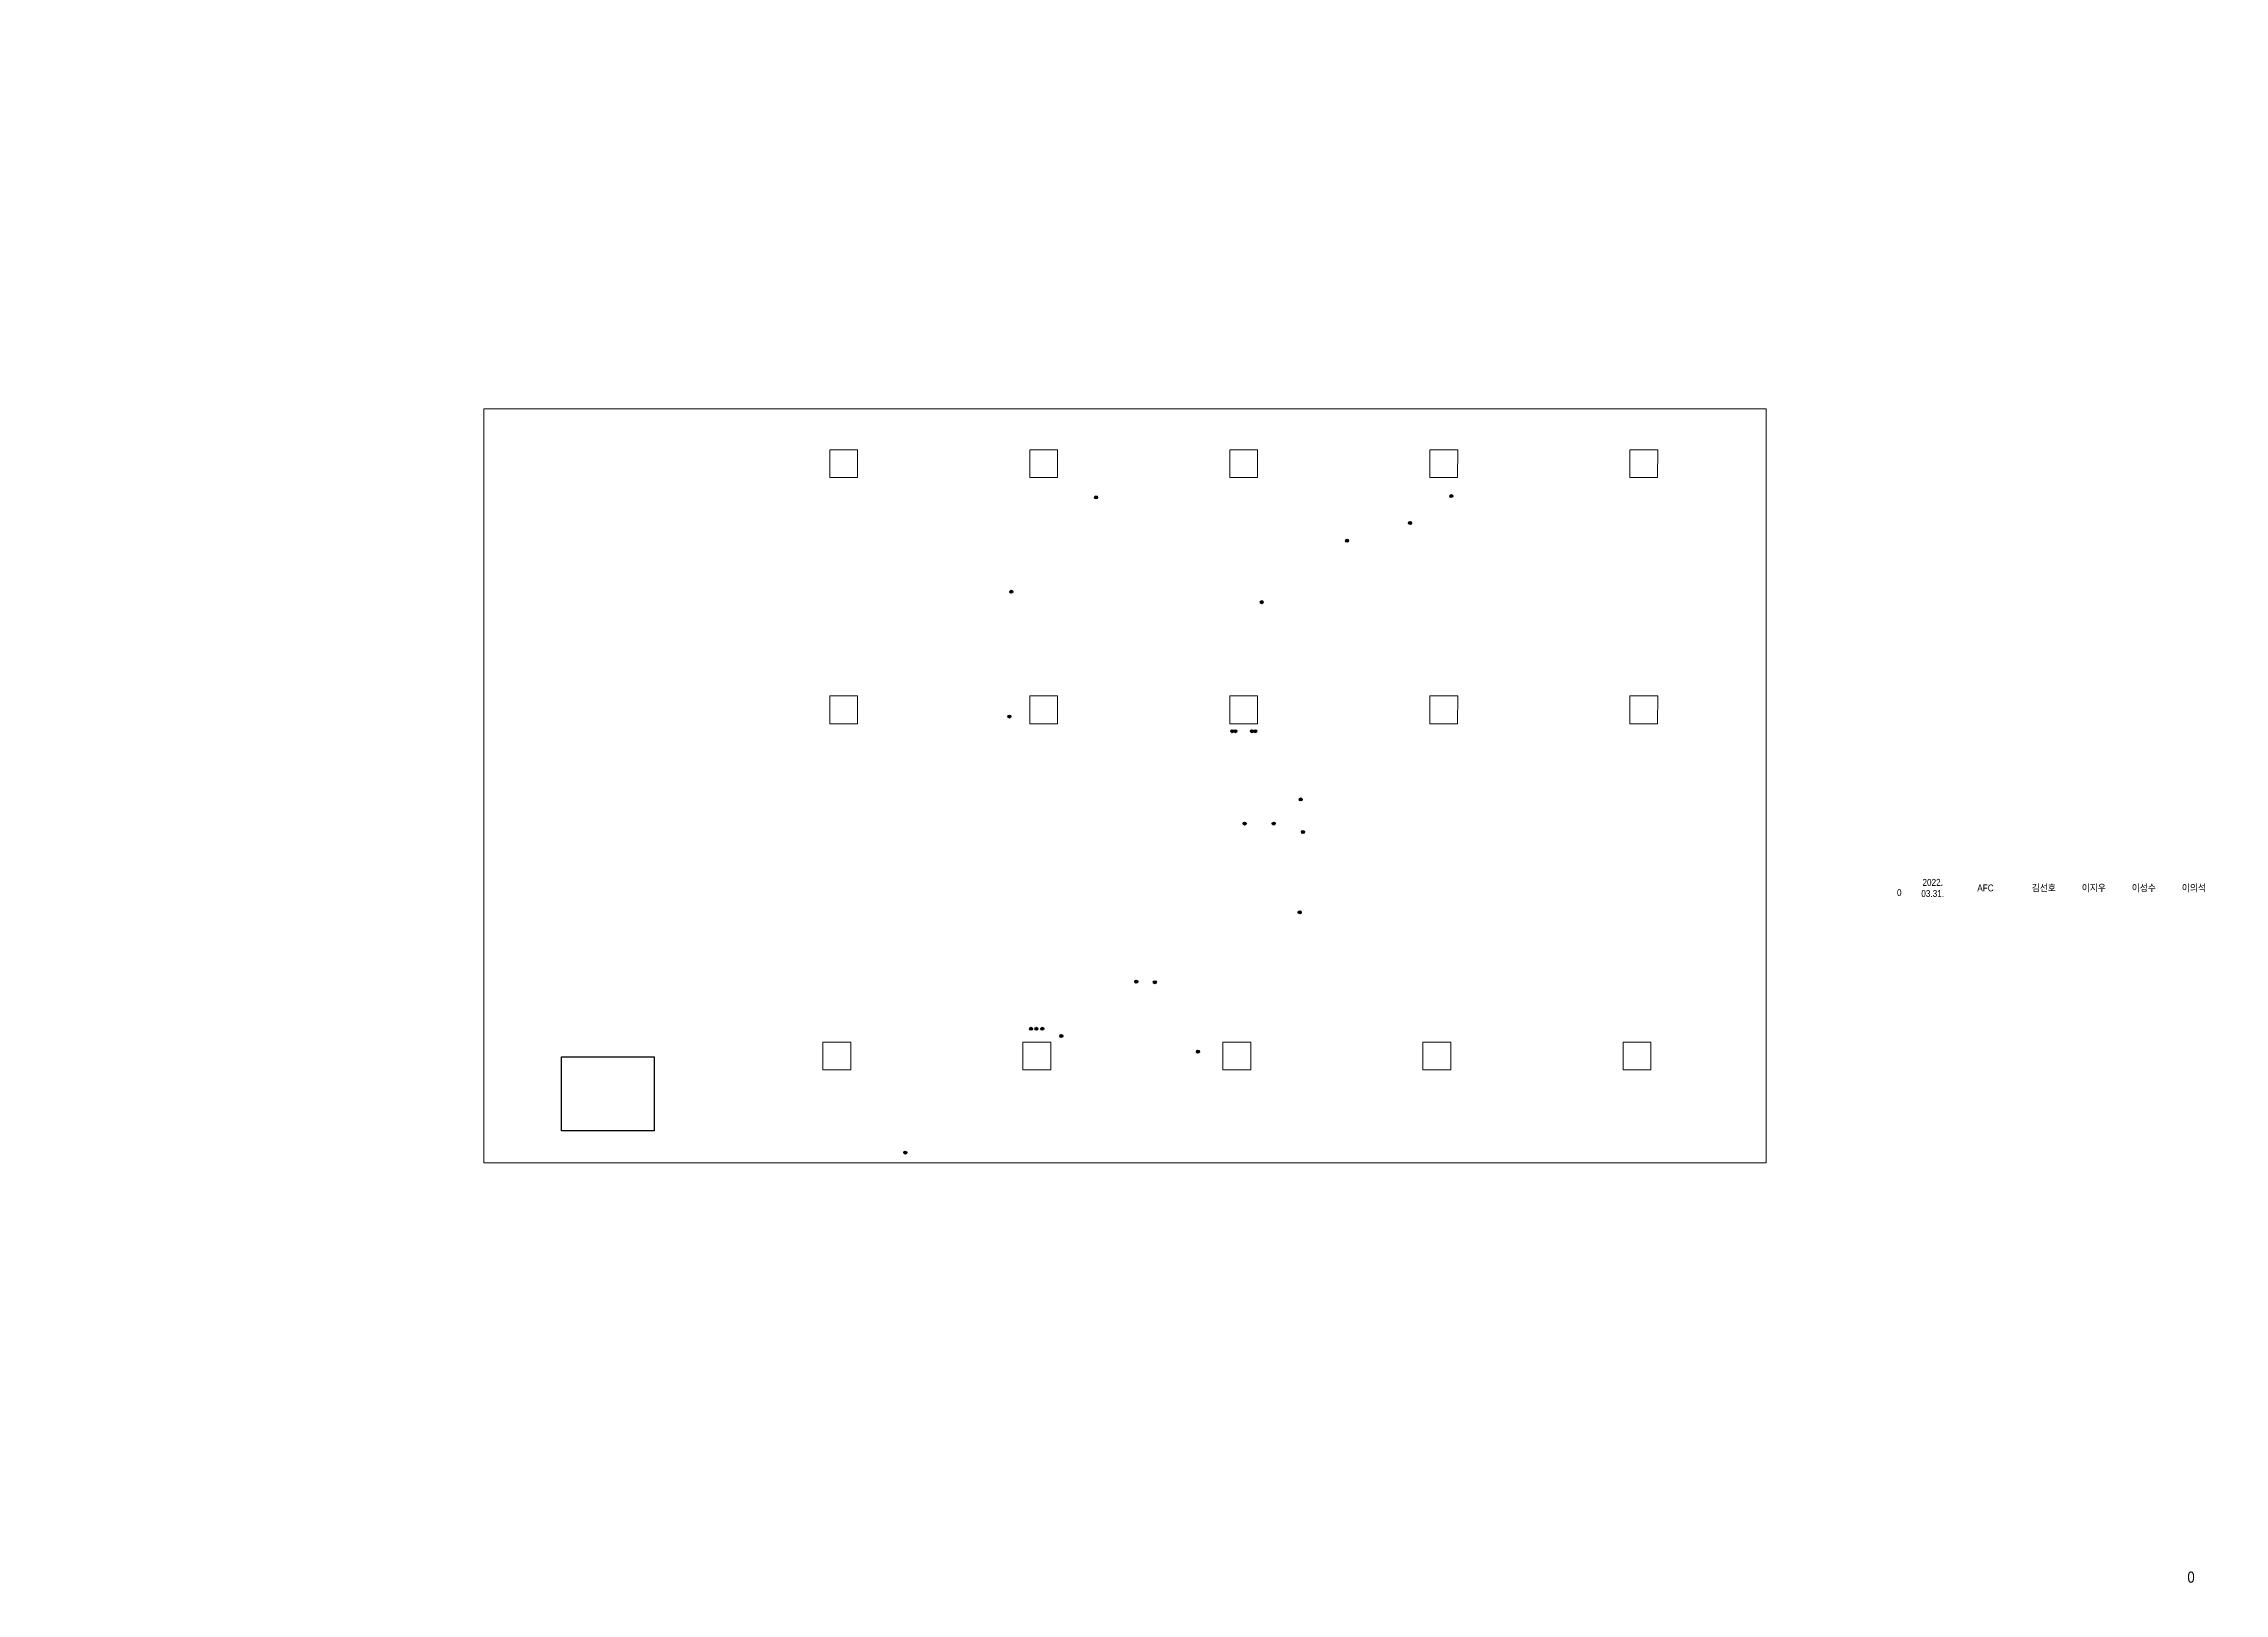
# Paper-space layout '배치1' of a CAD drawing. Header units: millimetres. Extents: x 38 to 823, y 18 to 576.
# The model-space entities are those that its viewports show. They can reach past a viewport. Long polylines and large blocks are cut down to what shows.
import ezdxf
from ezdxf.enums import TextEntityAlignment as Align

# ---------------------------------------------------------------- set-up
doc = ezdxf.new("R2010")
doc.units = ezdxf.units.MM
doc.layers.add('Boundary', color=50, linetype='Continuous', lineweight=0)
doc.layers.add('Obstacle', color=8, linetype='Continuous', lineweight=0)
doc.layers.add('Destination', color=3, linetype='Continuous')
doc.layers.add('instrument2', color=1, linetype='Continuous')
doc.layers.get('0').off()
doc.styles.add('form-1$0$GHS', font='')
doc.styles.add('form-1$0$P3L_A_XREF_SHEET$0$A-XREF SHEET-3$0$FORM_A-PROJECT(PHASE-1)_건축$0$SAMOO', font='')
doc.styles.get('form-1$0$GHS').set_extended_font_data('Dotum')
doc.styles.get('form-1$0$P3L_A_XREF_SHEET$0$A-XREF SHEET-3$0$FORM_A-PROJECT(PHASE-1)_건축$0$SAMOO').set_extended_font_data('DotumChe')

# ---------------------------------------------------------------- blocks, each defined once
blk = doc.blocks.new('form-1$0$samoo logo')
at = {"true_color": 0x1428a0}
h = blk.add_hatch(color=164, dxfattribs=at)
h.dxf.hatch_style = 1
edge = h.paths.add_edge_path()
edge.add_spline(control_points=[(385.52, 91.82), (385.52, 89.39), (385.52, 87.02), (388.73, 87.02)], knot_values=[3, 3, 3, 3, 4, 4, 4, 4], degree=3, periodic=0)
edge.add_spline(control_points=[(388.73, 87.02), (391.94, 87.02), (391.94, 89.39), (391.94, 91.82)], knot_values=[0, 0, 0, 0, 1, 1, 1, 1], degree=3, periodic=0)
edge.add_spline(control_points=[(391.94, 91.82), (391.94, 94.28), (391.94, 96.63), (388.73, 96.63)], knot_values=[1, 1, 1, 1, 2, 2, 2, 2], degree=3, periodic=0)
edge.add_spline(control_points=[(388.73, 96.63), (385.52, 96.63), (385.52, 94.28), (385.52, 91.82)], knot_values=[2, 2, 2, 2, 3, 3, 3, 3], degree=3, periodic=0)
edge = h.paths.add_edge_path(flags=16)
edge.add_spline(control_points=[(388.73, 88.41), (387.64, 88.41), (387.5, 89.44), (387.5, 91.82)], knot_values=[0, 0, 0, 0, 1, 1, 1, 1], degree=3, periodic=0)
edge.add_spline(control_points=[(387.5, 91.82), (387.5, 94.21), (387.64, 95.24), (388.73, 95.24)], knot_values=[1, 1, 1, 1, 2, 2, 2, 2], degree=3, periodic=0)
edge.add_spline(control_points=[(388.73, 95.24), (389.83, 95.24), (389.97, 94.21), (389.97, 91.82)], knot_values=[2, 2, 2, 2, 3, 3, 3, 3], degree=3, periodic=0)
edge.add_spline(control_points=[(389.97, 91.82), (389.97, 89.44), (389.83, 88.41), (388.73, 88.41)], knot_values=[3, 3, 3, 3, 4, 4, 4, 4], degree=3, periodic=0)
edge = h.paths.add_edge_path()
edge.add_spline(control_points=[(393, 91.82), (393, 89.39), (393, 87.02), (396.21, 87.02)], knot_values=[3, 3, 3, 3, 4, 4, 4, 4], degree=3, periodic=0)
edge.add_spline(control_points=[(396.21, 87.02), (399.42, 87.02), (399.42, 89.39), (399.42, 91.82)], knot_values=[0, 0, 0, 0, 1, 1, 1, 1], degree=3, periodic=0)
edge.add_spline(control_points=[(399.42, 91.82), (399.42, 94.28), (399.42, 96.63), (396.21, 96.63)], knot_values=[1, 1, 1, 1, 2, 2, 2, 2], degree=3, periodic=0)
edge.add_spline(control_points=[(396.21, 96.63), (393, 96.63), (393, 94.28), (393, 91.82)], knot_values=[2, 2, 2, 2, 3, 3, 3, 3], degree=3, periodic=0)
edge = h.paths.add_edge_path(flags=16)
edge.add_spline(control_points=[(394.98, 91.82), (394.98, 94.21), (395.12, 95.24), (396.21, 95.24)], knot_values=[1, 1, 1, 1, 2, 2, 2, 2], degree=3, periodic=0)
edge.add_spline(control_points=[(396.21, 95.24), (397.31, 95.24), (397.45, 94.21), (397.45, 91.82)], knot_values=[2, 2, 2, 2, 3, 3, 3, 3], degree=3, periodic=0)
edge.add_spline(control_points=[(397.45, 91.82), (397.45, 89.44), (397.31, 88.41), (396.21, 88.41)], knot_values=[3, 3, 3, 3, 4, 4, 4, 4], degree=3, periodic=0)
edge.add_spline(control_points=[(396.21, 88.41), (395.12, 88.41), (394.98, 89.44), (394.98, 91.82)], knot_values=[0, 0, 0, 0, 1, 1, 1, 1], degree=3, periodic=0)
h.paths.add_polyline_path([(371.73, 96.47), (369.16, 96.47), (366.58, 87.17), (368.5, 87.17), (369.03, 89.23), (371.69, 89.23), (372.2, 87.17), (374.25, 87.17)])
h.paths.add_polyline_path([(369.42, 90.66), (370.31, 94.68), (370.33, 94.68), (371.27, 90.66)], flags=16)
h.paths.add_polyline_path([(376.97, 94.35), (377, 94.35), (378.7, 87.17), (380.56, 87.17), (382.35, 94.35), (382.37, 94.35), (382.37, 87.17), (384.27, 87.17), (384.27, 96.47), (381.24, 96.47), (379.69, 90.15), (379.67, 90.15), (378.21, 96.47), (375.08, 96.47), (375.08, 87.17), (376.97, 87.17)])
edge = h.paths.add_edge_path()
edge.add_line((362.01, 90.04), (360.06, 90.04))
edge.add_arc((364.81, 89.67), 4.76, 175.4796, 189.6937)
edge.add_arc((362.31, 89.22), 2.23, 189.1589, 220.4728)
edge.add_arc((362.19, 89.23), 2.14, 222.9262, 255.5388)
edge.add_arc((362.75, 91.3), 4.29, 255.0865, 270.8586)
edge.add_arc((362.91, 93.58), 6.57, 269.212, 279.7211)
edge.add_arc((363.57, 89.91), 2.83, 279.167, 304.0054)
edge.add_arc((363.98, 89.2), 2.02, 305.6011, 340.7089)
edge.add_arc((362.64, 89.64), 3.43, 341.1117, 361.0829)
edge.add_arc((363.57, 89.76), 2.5, 358.7145, 395.835)
edge.add_arc((362.5, 88.8), 3.93, 38.1556, 60.8724)
edge.add_line((364.42, 92.23), (363.11, 92.96))
edge.add_arc((364.61, 95.55), 2.99, 224.5025, 240.0782, ccw=False)
edge.add_arc((363.27, 94.25), 1.12, 180.2887, 224.7173, ccw=False)
edge.add_arc((363.15, 94.3), 1, 137.2985, 183.221, ccw=False)
edge.add_arc((363.1, 94.2), 1.04, 86.8718, 131.2736, ccw=False)
edge.add_arc((363.21, 94.48), 0.759, 22.2023, 94.3009, ccw=False)
edge.add_arc((362.39, 94.13), 1.65, 6.0141, 22.6528, ccw=False)
edge.add_arc((360.18, 93.86), 3.88, -0.4664, 6.5417, ccw=False)
edge.add_line((364.06, 93.83), (365.95, 93.83))
edge.add_arc((361.15, 94.17), 4.82, 356.0197, 362.6764)
edge.add_arc((362.62, 94.24), 3.34, 2.5963, 12.2217)
edge.add_arc((363.9, 94.56), 2.02, 11.0812, 43.9085)
edge.add_arc((364.02, 94.61), 1.9, 45.1594, 62.6131)
edge.add_line((364.89, 96.3), (364.63, 96.42))
edge.add_line((364.63, 96.42), (364.35, 96.5))
edge.add_arc((363.43, 92.91), 3.71, 75.5494, 84.2195)
edge.add_line((363.8, 96.6), (363.52, 96.62))
edge.add_line((363.52, 96.62), (363.24, 96.63))
edge.add_arc((363.23, 90.36), 6.27, 89.8764, 95.1072)
edge.add_arc((363.07, 92.05), 4.58, 95.0568, 102.2322)
edge.add_arc((362.64, 93.82), 2.75, 101.2143, 125.4679)
edge.add_arc((362.24, 94.45), 2.01, 126.7236, 160.1798)
edge.add_arc((363.38, 94.07), 3.21, 160.7283, 181.0643)
edge.add_arc((362.58, 93.98), 2.41, 179.1347, 217.6883)
edge.add_arc((364.07, 95.28), 4.39, 219.3256, 239.5317)
edge.add_arc((51.65, -430.28), 607.03, 59.12713, 59.26854, ccw=False)
edge.add_arc((361.43, 87.95), 3.27, 44.4373, 58.5437, ccw=False)
edge.add_arc((362.98, 89.44), 1.12, 1.0957, 45.3593, ccw=False)
edge.add_arc((362.95, 89.41), 1.15, -38.0252, 2.8082, ccw=False)
edge.add_arc((363.24, 89.23), 0.81, 289.5443, 318.6363, ccw=False)
edge.add_arc((363.13, 89.57), 1.17, 269.1928, 289.2013, ccw=False)
edge.add_arc((363.1, 90.23), 1.82, 261.525, 270.3151, ccw=False)
edge.add_arc((363, 89.55), 1.14, 247.5979, 261.6823, ccw=False)
edge.add_arc((362.86, 89.22), 0.773, 203.5055, 247.6646, ccw=False)
edge.add_arc((363.74, 89.57), 1.72, 183.1929, 202.5464, ccw=False)
edge.add_arc((368.91, 89.97), 6.9, 179.3532, 184.1124, ccw=False)
edge.add_line((362.01, 90.04), (360.06, 90.04))
edge.add_line((360.06, 90.04), (362.01, 90.04))
blk = doc.blocks.new('form-1')
for p, q in [((701, 277), (701, 267)), ((711, 267), (706, 277)), ((801, 32), (801, 20))]:
    blk.add_line(p, q)
at = {"const_width": 2}
blk.add_lwpolyline([(39, 19), (822, 19), (822, 575), (39, 575)], close=True, dxfattribs=at)
for points in [[(38, 576), (823, 576), (823, 18), (38, 18)], [(40, 574), (821, 574), (821, 20), (40, 20)]]:
    blk.add_lwpolyline(points, close=True)
at = {"xscale": 1.6, "yscale": 1.6, "zscale": 1.6}
blk.add_blockref('form-1$0$samoo logo', (153.53, 36.4), dxfattribs=at)
at = {"style": 'form-1$0$P3L_A_XREF_SHEET$0$A-XREF SHEET-3$0$FORM_A-PROJECT(PHASE-1)_건축$0$SAMOO'}
for s, p in [('NO.', (703.56, 128.96)), ('21029', (709.69, 128.96))]:
    blk.add_text(s, height=3, dxfattribs=at).set_placement(p)
at = {"layer": 'Destination', "style": 'form-1$0$GHS', "width": 0.9}
for s, p in [('2022.', (718, 274)), ('03.31.', (718, 270))]:
    blk.add_text(s, height=2.5, dxfattribs=at).set_placement(p, align=Align.MIDDLE)
for s, height, p in [('0', 2.5, (705.98, 270.34)), ('AFC', 2.5, (737, 272)), ('김선호', 2.5, (758, 272)), ('이지우', 2.5, (776, 272)), ('이성수', 2.5, (794, 272)), ('이의석', 2.5, (812, 272)), ('0', 4, (811, 23.85))]:
    blk.add_text(s, height=height, dxfattribs=at).set_placement(p, align=Align.MIDDLE_CENTER)

msp = doc.modelspace()

# ---------------------------------------------------------------- hatches: boundary and pattern name
at = {"layer": 'instrument2'}
h = msp.add_hatch(color=256, dxfattribs=at)
edge = h.paths.add_edge_path()
edge.add_arc((213430, 199786), 82.1, 0, 360)
h = msp.add_hatch(color=256, dxfattribs=at)
edge = h.paths.add_edge_path()
edge.add_arc((213430, 199786), 82.1, 0, 360)
h = msp.add_hatch(color=256, dxfattribs=at)
edge = h.paths.add_edge_path()
edge.add_arc((213430, 199786), 82.1, 0, 360)
h = msp.add_hatch(color=256, dxfattribs=at)
edge = h.paths.add_edge_path()
edge.add_arc((213430, 199786), 82.1, 0, 360)
h = msp.add_hatch(color=256, dxfattribs=at)
edge = h.paths.add_edge_path()
edge.add_arc((232607, 199853), 82.1, 0, 360)
h = msp.add_hatch(color=256, dxfattribs=at)
edge = h.paths.add_edge_path()
edge.add_arc((232607, 199853), 82.1, 0, 360)
h = msp.add_hatch(color=256, dxfattribs=at)
edge = h.paths.add_edge_path()
edge.add_arc((232607, 199853), 82.1, 0, 360)
h = msp.add_hatch(color=256, dxfattribs=at)
edge = h.paths.add_edge_path()
edge.add_arc((232607, 199853), 82.1, 0, 360)
h = msp.add_hatch(color=256, dxfattribs=at)
edge = h.paths.add_edge_path()
edge.add_arc((230380, 198401), 82.1, 0, 360)
h = msp.add_hatch(color=256, dxfattribs=at)
edge = h.paths.add_edge_path()
edge.add_arc((230380, 198401), 82.1, 0, 360)
h = msp.add_hatch(color=256, dxfattribs=at)
edge = h.paths.add_edge_path()
edge.add_arc((230380, 198401), 82.1, 0, 360)
h = msp.add_hatch(color=256, dxfattribs=at)
edge = h.paths.add_edge_path()
edge.add_arc((230380, 198401), 82.1, 0, 360)
h = msp.add_hatch(color=256, dxfattribs=at)
edge = h.paths.add_edge_path()
edge.add_arc((226981, 197444), 82.1, 0, 360)
h = msp.add_hatch(color=256, dxfattribs=at)
edge = h.paths.add_edge_path()
edge.add_arc((226981, 197444), 82.1, 0, 360)
h = msp.add_hatch(color=256, dxfattribs=at)
edge = h.paths.add_edge_path()
edge.add_arc((226981, 197444), 82.1, 0, 360)
h = msp.add_hatch(color=256, dxfattribs=at)
edge = h.paths.add_edge_path()
edge.add_arc((226981, 197444), 82.1, 0, 360)
h = msp.add_hatch(color=256, dxfattribs=at)
edge = h.paths.add_edge_path()
edge.add_arc((208850, 194686), 82.1, 0, 360)
h = msp.add_hatch(color=256, dxfattribs=at)
edge = h.paths.add_edge_path()
edge.add_arc((208850, 194686), 82.1, 0, 360)
h = msp.add_hatch(color=256, dxfattribs=at)
edge = h.paths.add_edge_path()
edge.add_arc((208850, 194686), 82.1, 0, 360)
h = msp.add_hatch(color=256, dxfattribs=at)
edge = h.paths.add_edge_path()
edge.add_arc((208850, 194686), 82.1, 0, 360)
h = msp.add_hatch(color=256, dxfattribs=at)
edge = h.paths.add_edge_path()
edge.add_arc((222375, 194125), 82.1, 0, 360)
h = msp.add_hatch(color=256, dxfattribs=at)
edge = h.paths.add_edge_path()
edge.add_arc((222375, 194125), 82.1, 0, 360)
h = msp.add_hatch(color=256, dxfattribs=at)
edge = h.paths.add_edge_path()
edge.add_arc((222375, 194125), 82.1, 0, 360)
h = msp.add_hatch(color=256, dxfattribs=at)
edge = h.paths.add_edge_path()
edge.add_arc((222375, 194125), 82.1, 0, 360)
h = msp.add_hatch(color=256, dxfattribs=at)
edge = h.paths.add_edge_path()
edge.add_arc((208750, 187948), 82.1, 0, 360)
h = msp.add_hatch(color=256, dxfattribs=at)
edge = h.paths.add_edge_path()
edge.add_arc((208750, 187948), 82.1, 0, 360)
h = msp.add_hatch(color=256, dxfattribs=at)
edge = h.paths.add_edge_path()
edge.add_arc((208750, 187948), 82.1, 0, 360)
h = msp.add_hatch(color=256, dxfattribs=at)
edge = h.paths.add_edge_path()
edge.add_arc((208750, 187948), 82.1, 0, 360)
h = msp.add_hatch(color=256, dxfattribs=at)
edge = h.paths.add_edge_path()
edge.add_arc((220780, 187158), 82.1, 0, 360)
h = msp.add_hatch(color=256, dxfattribs=at)
edge = h.paths.add_edge_path()
edge.add_arc((220780, 187158), 82.1, 0, 360)
h = msp.add_hatch(color=256, dxfattribs=at)
edge = h.paths.add_edge_path()
edge.add_arc((220780, 187158), 82.1, 0, 360)
h = msp.add_hatch(color=256, dxfattribs=at)
edge = h.paths.add_edge_path()
edge.add_arc((220780, 187158), 82.1, 0, 360)
h = msp.add_hatch(color=256, dxfattribs=at)
edge = h.paths.add_edge_path()
edge.add_arc((220953, 187158), 82.1, 0, 360)
h = msp.add_hatch(color=256, dxfattribs=at)
edge = h.paths.add_edge_path()
edge.add_arc((220953, 187158), 82.1, 0, 360)
h = msp.add_hatch(color=256, dxfattribs=at)
edge = h.paths.add_edge_path()
edge.add_arc((220953, 187158), 82.1, 0, 360)
h = msp.add_hatch(color=256, dxfattribs=at)
edge = h.paths.add_edge_path()
edge.add_arc((220953, 187158), 82.1, 0, 360)
h = msp.add_hatch(color=256, dxfattribs=at)
edge = h.paths.add_edge_path()
edge.add_arc((221847, 187158), 82.1, 0, 360)
h = msp.add_hatch(color=256, dxfattribs=at)
edge = h.paths.add_edge_path()
edge.add_arc((221847, 187158), 82.1, 0, 360)
h = msp.add_hatch(color=256, dxfattribs=at)
edge = h.paths.add_edge_path()
edge.add_arc((221847, 187158), 82.1, 0, 360)
h = msp.add_hatch(color=256, dxfattribs=at)
edge = h.paths.add_edge_path()
edge.add_arc((221847, 187158), 82.1, 0, 360)
h = msp.add_hatch(color=256, dxfattribs=at)
edge = h.paths.add_edge_path()
edge.add_arc((222020, 187158), 82.1, 0, 360)
h = msp.add_hatch(color=256, dxfattribs=at)
edge = h.paths.add_edge_path()
edge.add_arc((222020, 187158), 82.1, 0, 360)
h = msp.add_hatch(color=256, dxfattribs=at)
edge = h.paths.add_edge_path()
edge.add_arc((222020, 187158), 82.1, 0, 360)
h = msp.add_hatch(color=256, dxfattribs=at)
edge = h.paths.add_edge_path()
edge.add_arc((222020, 187158), 82.1, 0, 360)
h = msp.add_hatch(color=256, dxfattribs=at)
edge = h.paths.add_edge_path()
edge.add_arc((224480, 183472), 82.1, 0, 360)
h = msp.add_hatch(color=256, dxfattribs=at)
edge = h.paths.add_edge_path()
edge.add_arc((224480, 183472), 82.1, 0, 360)
h = msp.add_hatch(color=256, dxfattribs=at)
edge = h.paths.add_edge_path()
edge.add_arc((224480, 183472), 82.1, 0, 360)
h = msp.add_hatch(color=256, dxfattribs=at)
edge = h.paths.add_edge_path()
edge.add_arc((224480, 183472), 82.1, 0, 360)
h = msp.add_hatch(color=256, dxfattribs=at)
edge = h.paths.add_edge_path()
edge.add_arc((221451, 182169), 82.1, 0, 360)
h = msp.add_hatch(color=256, dxfattribs=at)
edge = h.paths.add_edge_path()
edge.add_arc((221451, 182169), 82.1, 0, 360)
h = msp.add_hatch(color=256, dxfattribs=at)
edge = h.paths.add_edge_path()
edge.add_arc((221451, 182169), 82.1, 0, 360)
h = msp.add_hatch(color=256, dxfattribs=at)
edge = h.paths.add_edge_path()
edge.add_arc((221451, 182169), 82.1, 0, 360)
h = msp.add_hatch(color=256, dxfattribs=at)
edge = h.paths.add_edge_path()
edge.add_arc((223019, 182169), 82.1, 0, 360)
h = msp.add_hatch(color=256, dxfattribs=at)
edge = h.paths.add_edge_path()
edge.add_arc((223019, 182169), 82.1, 0, 360)
h = msp.add_hatch(color=256, dxfattribs=at)
edge = h.paths.add_edge_path()
edge.add_arc((223019, 182169), 82.1, 0, 360)
h = msp.add_hatch(color=256, dxfattribs=at)
edge = h.paths.add_edge_path()
edge.add_arc((223019, 182169), 82.1, 0, 360)
h = msp.add_hatch(color=256, dxfattribs=at)
edge = h.paths.add_edge_path()
edge.add_arc((224600, 181717), 82.1, 0, 360)
h = msp.add_hatch(color=256, dxfattribs=at)
edge = h.paths.add_edge_path()
edge.add_arc((224600, 181717), 82.1, 0, 360)
h = msp.add_hatch(color=256, dxfattribs=at)
edge = h.paths.add_edge_path()
edge.add_arc((224600, 181717), 82.1, 0, 360)
h = msp.add_hatch(color=256, dxfattribs=at)
edge = h.paths.add_edge_path()
edge.add_arc((224600, 181717), 82.1, 0, 360)
h = msp.add_hatch(color=256, dxfattribs=at)
edge = h.paths.add_edge_path()
edge.add_arc((224425, 177374), 82.1, 0, 360)
h = msp.add_hatch(color=256, dxfattribs=at)
edge = h.paths.add_edge_path()
edge.add_arc((224425, 177374), 82.1, 0, 360)
h = msp.add_hatch(color=256, dxfattribs=at)
edge = h.paths.add_edge_path()
edge.add_arc((224425, 177374), 82.1, 0, 360)
h = msp.add_hatch(color=256, dxfattribs=at)
edge = h.paths.add_edge_path()
edge.add_arc((224425, 177374), 82.1, 0, 360)
h = msp.add_hatch(color=256, dxfattribs=at)
edge = h.paths.add_edge_path()
edge.add_arc((215600, 173633), 82.1, 0, 360)
h = msp.add_hatch(color=256, dxfattribs=at)
edge = h.paths.add_edge_path()
edge.add_arc((215600, 173633), 82.1, 0, 360)
h = msp.add_hatch(color=256, dxfattribs=at)
edge = h.paths.add_edge_path()
edge.add_arc((215600, 173633), 82.1, 0, 360)
h = msp.add_hatch(color=256, dxfattribs=at)
edge = h.paths.add_edge_path()
edge.add_arc((215600, 173633), 82.1, 0, 360)
h = msp.add_hatch(color=256, dxfattribs=at)
edge = h.paths.add_edge_path()
edge.add_arc((216601, 173602), 82.1, 0, 360)
h = msp.add_hatch(color=256, dxfattribs=at)
edge = h.paths.add_edge_path()
edge.add_arc((216601, 173602), 82.1, 0, 360)
h = msp.add_hatch(color=256, dxfattribs=at)
edge = h.paths.add_edge_path()
edge.add_arc((216601, 173602), 82.1, 0, 360)
h = msp.add_hatch(color=256, dxfattribs=at)
edge = h.paths.add_edge_path()
edge.add_arc((216601, 173602), 82.1, 0, 360)
h = msp.add_hatch(color=256, dxfattribs=at)
edge = h.paths.add_edge_path()
edge.add_arc((209923, 171086), 82.1, 0, 360)
h = msp.add_hatch(color=256, dxfattribs=at)
edge = h.paths.add_edge_path()
edge.add_arc((209923, 171086), 82.1, 0, 360)
h = msp.add_hatch(color=256, dxfattribs=at)
edge = h.paths.add_edge_path()
edge.add_arc((209923, 171086), 82.1, 0, 360)
h = msp.add_hatch(color=256, dxfattribs=at)
edge = h.paths.add_edge_path()
edge.add_arc((209923, 171086), 82.1, 0, 360)
h = msp.add_hatch(color=256, dxfattribs=at)
edge = h.paths.add_edge_path()
edge.add_arc((210211, 171086), 82.1, 0, 360)
h = msp.add_hatch(color=256, dxfattribs=at)
edge = h.paths.add_edge_path()
edge.add_arc((210211, 171086), 82.1, 0, 360)
h = msp.add_hatch(color=256, dxfattribs=at)
edge = h.paths.add_edge_path()
edge.add_arc((210211, 171086), 82.1, 0, 360)
h = msp.add_hatch(color=256, dxfattribs=at)
edge = h.paths.add_edge_path()
edge.add_arc((210211, 171086), 82.1, 0, 360)
h = msp.add_hatch(color=256, dxfattribs=at)
edge = h.paths.add_edge_path()
edge.add_arc((210524, 171086), 82.1, 0, 360)
h = msp.add_hatch(color=256, dxfattribs=at)
edge = h.paths.add_edge_path()
edge.add_arc((210524, 171086), 82.1, 0, 360)
h = msp.add_hatch(color=256, dxfattribs=at)
edge = h.paths.add_edge_path()
edge.add_arc((210524, 171086), 82.1, 0, 360)
h = msp.add_hatch(color=256, dxfattribs=at)
edge = h.paths.add_edge_path()
edge.add_arc((210524, 171086), 82.1, 0, 360)
h = msp.add_hatch(color=256, dxfattribs=at)
edge = h.paths.add_edge_path()
edge.add_arc((211550, 170693), 82.1, 0, 360)
h = msp.add_hatch(color=256, dxfattribs=at)
edge = h.paths.add_edge_path()
edge.add_arc((211550, 170693), 82.1, 0, 360)
h = msp.add_hatch(color=256, dxfattribs=at)
edge = h.paths.add_edge_path()
edge.add_arc((211550, 170693), 82.1, 0, 360)
h = msp.add_hatch(color=256, dxfattribs=at)
edge = h.paths.add_edge_path()
edge.add_arc((211550, 170693), 82.1, 0, 360)
h = msp.add_hatch(color=256, dxfattribs=at)
edge = h.paths.add_edge_path()
edge.add_arc((218932, 169850), 82.1, 0, 360)
h = msp.add_hatch(color=256, dxfattribs=at)
edge = h.paths.add_edge_path()
edge.add_arc((218932, 169850), 82.1, 0, 360)
h = msp.add_hatch(color=256, dxfattribs=at)
edge = h.paths.add_edge_path()
edge.add_arc((218932, 169850), 82.1, 0, 360)
h = msp.add_hatch(color=256, dxfattribs=at)
edge = h.paths.add_edge_path()
edge.add_arc((218932, 169850), 82.1, 0, 360)
h = msp.add_hatch(color=256, dxfattribs=at)
edge = h.paths.add_edge_path()
edge.add_arc((203130, 164402), 82.1, 0, 360)
h = msp.add_hatch(color=256, dxfattribs=at)
edge = h.paths.add_edge_path()
edge.add_arc((203130, 164402), 82.1, 0, 360)
h = msp.add_hatch(color=256, dxfattribs=at)
edge = h.paths.add_edge_path()
edge.add_arc((203130, 164402), 82.1, 0, 360)
h = msp.add_hatch(color=256, dxfattribs=at)
edge = h.paths.add_edge_path()
edge.add_arc((203130, 164402), 82.1, 0, 360)

# ---------------------------------------------------------------- linework, layer by layer
at = {"layer": 'Boundary'}
msp.add_lwpolyline([(180381, 204565), (249607, 204565), (249607, 163854), (180381, 163854), (180381, 204565)], dxfattribs=at)
at = {"layer": 'Destination', "elevation": 0}
msp.add_lwpolyline([(184574, 169576), (189574, 169576), (189574, 165576), (184574, 165576), (184574, 169576)], dxfattribs=at)
at = {"layer": 'instrument2'}
for centre in [(213430, 199786), (213430, 199786), (213430, 199786), (213430, 199786), (232607, 199853, 0), (232607, 199853, 0), (232607, 199853, 0), (232607, 199853, 0), (230380, 198401, 0), (230380, 198401, 0), (230380, 198401, 0), (230380, 198401, 0), (226981, 197444, 0), (226981, 197444, 0), (226981, 197444, 0), (226981, 197444, 0), (208850, 194686), (208850, 194686), (208850, 194686), (208850, 194686), (222375, 194125), (222375, 194125), (222375, 194125), (222375, 194125), (208750, 187948, 0), (208750, 187948, 0), (208750, 187948, 0), (208750, 187948, 0), (220780, 187158), (220780, 187158), (220780, 187158), (220780, 187158), (220953, 187158), (220953, 187158), (220953, 187158), (220953, 187158), (221847, 187158), (221847, 187158), (221847, 187158), (221847, 187158), (222020, 187158), (222020, 187158), (222020, 187158), (222020, 187158), (224480, 183472, 0), (224480, 183472, 0), (224480, 183472, 0), (224480, 183472, 0), (221451, 182169), (221451, 182169), (221451, 182169), (221451, 182169), (223019, 182169), (223019, 182169), (223019, 182169), (223019, 182169), (224600, 181717), (224600, 181717), (224600, 181717), (224600, 181717), (224425, 177374), (224425, 177374), (224425, 177374), (224425, 177374), (215600, 173633), (215600, 173633), (215600, 173633), (215600, 173633), (216601, 173602), (216601, 173602), (216601, 173602), (216601, 173602), (209923, 171086), (209923, 171086), (209923, 171086), (209923, 171086), (210211, 171086), (210211, 171086), (210211, 171086), (210211, 171086), (210524, 171086), (210524, 171086), (210524, 171086), (210524, 171086), (211550, 170693), (211550, 170693), (211550, 170693), (211550, 170693), (218932, 169850, 0), (218932, 169850, 0), (218932, 169850, 0), (218932, 169850, 0), (203130, 164402, 0), (203130, 164402, 0), (203130, 164402, 0), (203130, 164402, 0)]:
    msp.add_circle(centre, 82.1, dxfattribs=at)
at = {"layer": 'Obstacle'}
for p, q in [((200553, 202200), (200550, 202200)), ((200550, 202200), (200553, 202200)), ((200553, 202350), (200553, 202200)), ((211353, 202200), (211350, 202200)), ((211353, 202200), (211350, 202200)), ((211353, 202350), (211353, 202200)), ((222153, 202200), (222150, 202200)), ((222153, 202200), (222150, 202200)), ((222153, 202350), (222153, 202200))]:
    msp.add_line(p, q, dxfattribs=at)
for points in [[(199050, 202350), (199050, 200850), (200550, 200850), (200553, 202350), (199050, 202350)], [(209850, 202350), (209850, 200850), (211350, 200850), (211353, 202350), (209850, 202350)], [(220650, 202350), (220650, 200850), (222150, 200850), (222153, 202350), (220650, 202350)], [(231450, 202350), (231450, 200850), (232950, 200850), (232953, 202350), (231450, 202350)], [(242250, 202350), (242250, 200850), (243750, 200850), (243753, 202350), (242250, 202350)], [(199050, 189060), (199050, 187560), (200550, 187560), (200553, 189060), (199050, 189060)], [(209850, 189060), (209850, 187560), (211350, 187560), (211353, 189060), (209850, 189060)], [(220650, 189060), (220650, 187560), (222150, 187560), (222153, 189060), (220650, 189060)], [(231450, 189060), (231450, 187560), (232950, 187560), (232953, 189060), (231450, 189060)], [(242250, 189060), (242250, 187560), (243750, 187560), (243753, 189060), (242250, 189060)]]:
    msp.add_lwpolyline(points, dxfattribs=at)
at = {"layer": 'Obstacle', "elevation": 0}
for points in [[(198680, 170370), (198680, 168870), (200180, 168870), (200183, 170370), (198680, 170370)], [(209480, 170370), (209480, 168870), (210980, 168870), (210983, 170370), (209480, 170370)], [(220280, 170370), (220280, 168870), (221780, 168870), (221783, 170370), (220280, 170370)], [(231080, 170370), (231080, 168870), (232580, 168870), (232583, 170370), (231080, 170370)], [(241880, 170370), (241880, 168870), (243380, 168870), (243383, 170370), (241880, 170370)]]:
    msp.add_lwpolyline(points, dxfattribs=at)

psp = doc.layouts.new('배치1')

# ---------------------------------------------------------------- block references
psp.add_blockref('form-1', (0, 0))

# ---------------------------------------------------------------- viewports
at = {"layer": '0'}
psp.add_viewport(center=(397.99, 294.61), size=(576.03, 379.1428), view_center_point=(210600.27, 182084.29), view_height=56868.5707, dxfattribs=at)

doc.saveas('drawing.dxf')
